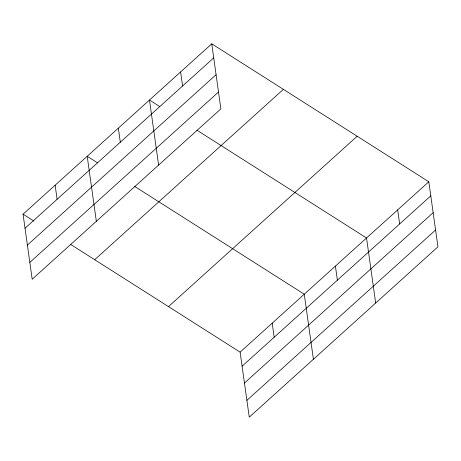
<?xml version="1.0" encoding="UTF-8"?>
<svg xmlns="http://www.w3.org/2000/svg" width="461" height="461" viewBox="0 0 461 461"><rect width="100%" height="100%" fill="white"/><g stroke="black" fill="none" stroke-linecap="round" stroke-linejoin="round"><path stroke-width="0.69" d="M211.743 43.824L220.882 108.865L32.189 279.228L23.05 214.186L211.743 43.824L428.811 181.772L437.95 246.814L249.257 417.176L240.118 352.135L70.4 244.278M25.027 228.253L213.72 57.89M27.389 245.073L216.082 74.711M29.827 262.407L218.52 92.039M94.684 259.71L283.377 89.348M168.484 306.611L357.177 136.249M240.118 352.135L428.811 181.772M242.094 366.207L430.787 195.844M244.457 383.028L433.15 212.665M246.894 400.355L435.587 229.993M159.794 106.6L149.473 100.043L158.613 165.084M196.824 130.135L366.541 237.997L375.68 303.033M97.525 162.819L87.204 156.262L96.343 221.303M134.554 186.353L304.272 294.216L313.411 359.257M23.05 214.186L33.976 221.13M397.676 209.882L399.652 223.954M335.406 266.106L337.383 280.173M272.197 323.178L274.174 337.245M180.608 71.933L182.585 86M118.339 128.152L120.315 142.219M55.13 185.224L57.106 199.29"/></g></svg>
